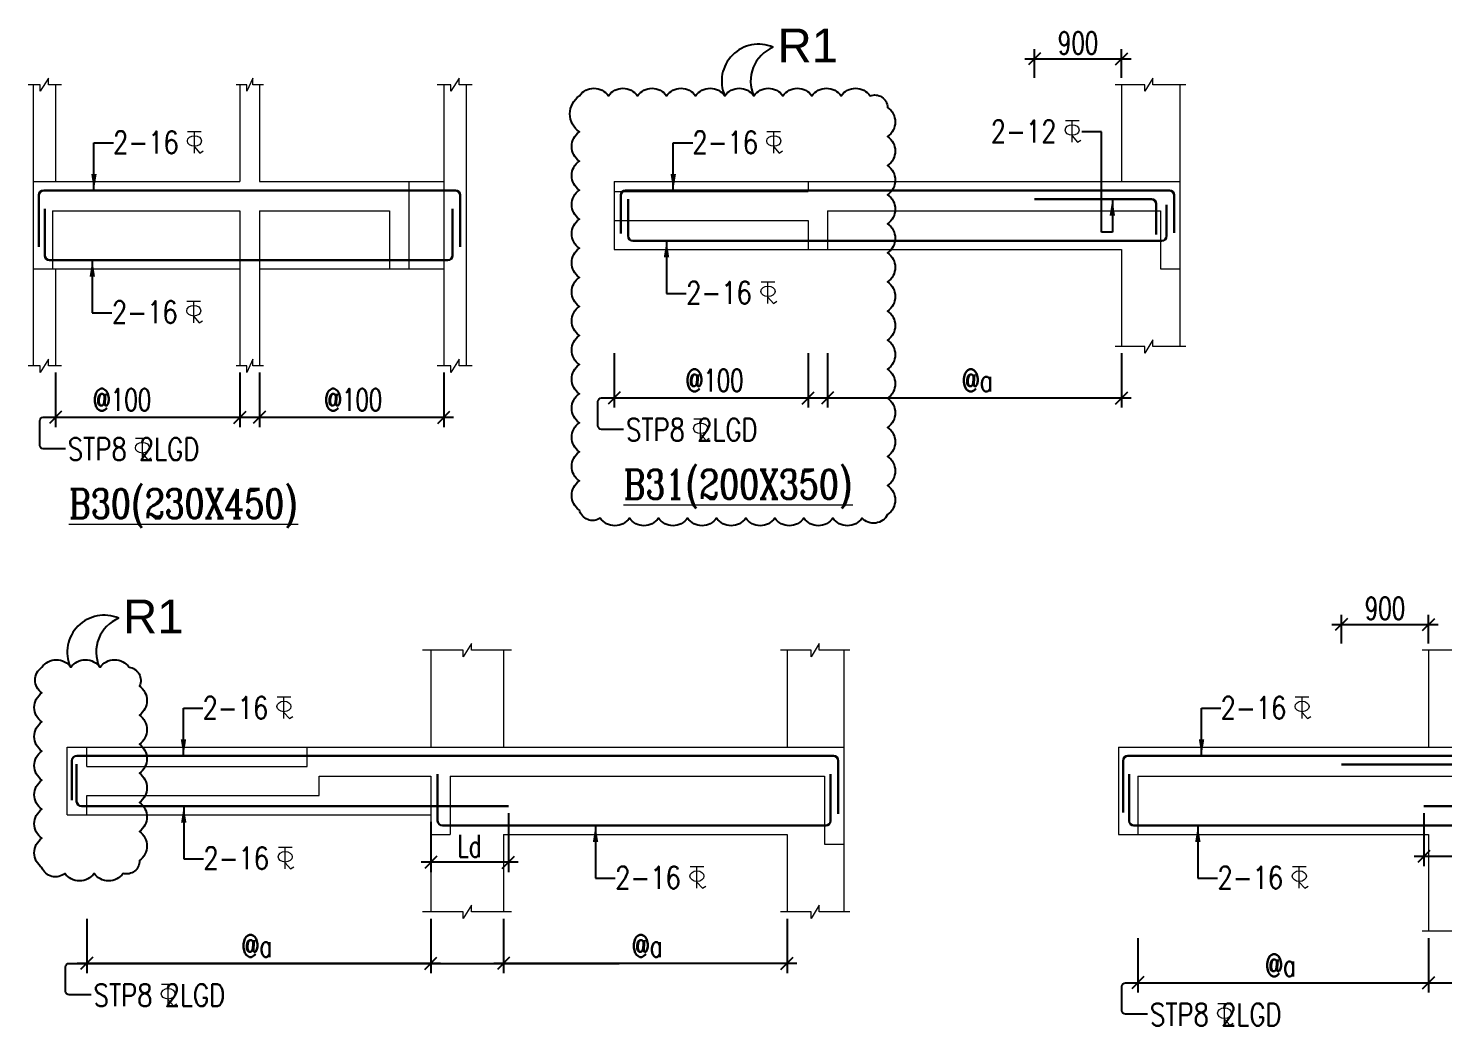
# Model space of a CAD drawing. Header units: millimetres. Extents: x 1255966 to 1543012, y 318612 to 465611.
# Drawn here: x 1479967 to 1494569, y 341058 to 351346 of the extents above; entities that cross this region are included whole.
import ezdxf

# ---------------------------------------------------------------- set-up
doc = ezdxf.new("R2010")
doc.units = ezdxf.units.MM
doc.header["$LTSCALE"] = 500
doc.header["$MEASUREMENT"] = 0
doc.header["$PDMODE"] = 34
doc.layers.get('Defpoints').update_dxf_attribs({"lineweight": 0})
for name, color, linetype, lineweight in [('BEAM ELE', 2, 'Continuous', 15), ('DIM', 1, 'Continuous', 20), ('TAXT', 3, 'Continuous', 15), ('TEXT', 7, 'Continuous', 13), ('TEXT2', 3, 'Continuous', 15), ('TOWER AREA BEAM..', 3, 'Continuous', 20)]:
    doc.layers.add(name, color=color, linetype=linetype, lineweight=lineweight)
for name, color, linetype in [('CLOUD', 95, 'Continuous'), ('D', 10, 'Continuous'), ('ST DIM.', 1, 'Continuous'), ('STEEL', 1, 'Continuous')]:
    doc.layers.add(name, color=color, linetype=linetype)
doc.styles.add('2MM', font='romans.shx', dxfattribs={"width": 0.7})
doc.styles.add('3mm', font='arial.ttf')
doc.styles.add('BHTESHT$0$HSCC2', font='romanc.shx')
doc.styles.add('haider', font='romans.shx')
doc.dimstyles.new('SHUIB MOD.', dxfattribs={"dimtxt": 230, "dimasz": 130, "dimexe": 100, "dimexo": 70, "dimgap": 50, "dimtad": 2, "dimdec": 0, "dimzin": 4, "dimdsep": 46, "dimtxsty": '2MM', "dimblk": 'OBLIQUE', "dimcen": 0.09, "dimdle": 100, "dimclrd": 1, "dimclre": 1, "dimclrt": 3, "dimadec": 0, "dimazin": 0, "dimtfac": 1, "dimtdec": 0, "dimtix": 1, "dimtmove": 2, "dimatfit": 3, "dimfxl": 100, "dimtolj": 1, "dimlwd": -1, "dimarcsym": 0})

# ---------------------------------------------------------------- blocks, each defined once
blk = doc.blocks.new('_Oblique')
at = {"color": 0, "linetype": 'ByBlock', "lineweight": -2}
blk.add_line((-0.5, -0.5), (0.5, 0.5), dxfattribs=at)
blk = doc.blocks.new('A$C76682FD6')
at = {"layer": 'TEXT', "color": 3, "ltscale": 0.2}
for p, q in [((143, 219), (2, 219)), ((72, 0), (72, 219)), ((72, 63), (128, 0)), ((128, 0), (162, 21))]:
    blk.add_line(p, q, dxfattribs=at)
blk.add_ellipse((72, 124), major_axis=(72.3, 0), ratio=0.753223, dxfattribs=at)
blk = doc.blocks.new('*D448')
at = {"layer": 'Defpoints', "color": 0, "ltscale": 100, "transparency": 16777216}
for p in [(1488211, 348064, 6), (1491246, 348064, 6), (1491246, 347533)]:
    blk.add_point(p, dxfattribs=at)
at = {"layer": 'ST DIM.', "color": 1, "lineweight": -2, "ltscale": 100, "transparency": 16777216}
for p, q in [((1488211, 347994), (1488211, 347433)), ((1491246, 347994), (1491246, 347433))]:
    blk.add_line(p, q, dxfattribs=at)
at = {"layer": 'ST DIM.', "color": 1, "ltscale": 100, "transparency": 16777216}
blk.add_line((1488111, 347533), (1491346, 347533), dxfattribs=at)
at = {"layer": 'ST DIM.', "color": 1, "ltscale": 100, "transparency": 16777216, "xscale": 125, "yscale": 125, "zscale": 125, "rotation": 180}
blk.add_blockref('_Oblique', (1488211, 347533), dxfattribs=at)
at = {"layer": 'ST DIM.', "color": 1, "ltscale": 100, "transparency": 16777216, "xscale": 125, "yscale": 125, "zscale": 125}
blk.add_blockref('_Oblique', (1491246, 347533), dxfattribs=at)
at = {"layer": 'ST DIM.', "color": 3, "ltscale": 100, "transparency": 16777216, "insert": (1489757, 347714), "char_height": 230, "attachment_point": 5, "style": '2MM'}
blk.add_mtext('\\A1;@a', dxfattribs=at)
blk = doc.blocks.new('*D457')
at = {"layer": 'Defpoints', "color": 0, "ltscale": 100, "transparency": 16777216}
for p in [(1484869, 342231, 6), (1487794, 342231, 6), (1487794, 341701)]:
    blk.add_point(p, dxfattribs=at)
at = {"layer": 'ST DIM.', "color": 1, "lineweight": -2, "ltscale": 100, "transparency": 16777216}
for p, q in [((1484869, 342161), (1484869, 341601)), ((1487794, 342161), (1487794, 341601))]:
    blk.add_line(p, q, dxfattribs=at)
at = {"layer": 'ST DIM.', "color": 1, "ltscale": 100, "transparency": 16777216}
blk.add_line((1484769, 341701), (1487894, 341701), dxfattribs=at)
at = {"layer": 'ST DIM.', "color": 1, "ltscale": 100, "transparency": 16777216, "xscale": 125, "yscale": 125, "zscale": 125, "rotation": 180}
blk.add_blockref('_Oblique', (1484869, 341701), dxfattribs=at)
at = {"layer": 'ST DIM.', "color": 1, "ltscale": 100, "transparency": 16777216, "xscale": 125, "yscale": 125, "zscale": 125}
blk.add_blockref('_Oblique', (1487794, 341701), dxfattribs=at)
at = {"layer": 'ST DIM.', "color": 3, "ltscale": 100, "transparency": 16777216, "insert": (1486352, 341881), "char_height": 230, "attachment_point": 5, "style": '2MM'}
blk.add_mtext('\\A1;@a', dxfattribs=at)
blk = doc.blocks.new('*D518')
at = {"layer": 'Defpoints', "color": 0, "ltscale": 100, "transparency": 16777216}
for p in [(1480248, 347864, 6), (1482150, 347864, 6), (1482150, 347333)]:
    blk.add_point(p, dxfattribs=at)
at = {"layer": 'ST DIM.', "color": 1, "lineweight": -2, "ltscale": 100, "transparency": 16777216}
for p, q in [((1480248, 347794), (1480248, 347233)), ((1482150, 347794), (1482150, 347233))]:
    blk.add_line(p, q, dxfattribs=at)
at = {"layer": 'ST DIM.', "color": 1, "ltscale": 100, "transparency": 16777216}
blk.add_line((1480148, 347333), (1482250, 347333), dxfattribs=at)
at = {"layer": 'ST DIM.', "color": 1, "ltscale": 100, "transparency": 16777216, "xscale": 125, "yscale": 125, "zscale": 125, "rotation": 180}
blk.add_blockref('_Oblique', (1480248, 347333), dxfattribs=at)
at = {"layer": 'ST DIM.', "color": 1, "ltscale": 100, "transparency": 16777216, "xscale": 125, "yscale": 125, "zscale": 125}
blk.add_blockref('_Oblique', (1482150, 347333), dxfattribs=at)
at = {"layer": 'ST DIM.', "color": 3, "ltscale": 100, "transparency": 16777216, "insert": (1480933, 347514), "char_height": 230, "attachment_point": 5, "style": '2MM'}
blk.add_mtext('\\A1;@100', dxfattribs=at)
blk = doc.blocks.new('*D519')
at = {"layer": 'Defpoints', "color": 0, "ltscale": 100, "transparency": 16777216}
for p in [(1482350, 347864, 6), (1484253, 347864, 6), (1484253, 347333)]:
    blk.add_point(p, dxfattribs=at)
at = {"layer": 'ST DIM.', "color": 1, "lineweight": -2, "ltscale": 100, "transparency": 16777216}
for p, q in [((1482350, 347794), (1482350, 347233)), ((1484253, 347794), (1484253, 347233))]:
    blk.add_line(p, q, dxfattribs=at)
at = {"layer": 'ST DIM.', "color": 1, "ltscale": 100, "transparency": 16777216}
blk.add_line((1482250, 347333), (1484353, 347333), dxfattribs=at)
at = {"layer": 'ST DIM.', "color": 1, "ltscale": 100, "transparency": 16777216, "xscale": 125, "yscale": 125, "zscale": 125, "rotation": 180}
blk.add_blockref('_Oblique', (1482350, 347333), dxfattribs=at)
at = {"layer": 'ST DIM.', "color": 1, "ltscale": 100, "transparency": 16777216, "xscale": 125, "yscale": 125, "zscale": 125}
blk.add_blockref('_Oblique', (1484253, 347333), dxfattribs=at)
at = {"layer": 'ST DIM.', "color": 3, "ltscale": 100, "transparency": 16777216, "insert": (1483318, 347514), "char_height": 230, "attachment_point": 5, "style": '2MM'}
blk.add_mtext('\\A1;@100', dxfattribs=at)
blk = doc.blocks.new('*D520')
at = {"layer": 'Defpoints', "color": 0, "ltscale": 100, "transparency": 16777216}
for p in [(1486011, 348064, 6), (1488011, 348064, 6), (1488011, 347533)]:
    blk.add_point(p, dxfattribs=at)
at = {"layer": 'ST DIM.', "color": 1, "lineweight": -2, "ltscale": 100, "transparency": 16777216}
for p, q in [((1486011, 347994), (1486011, 347433)), ((1488011, 347994), (1488011, 347433))]:
    blk.add_line(p, q, dxfattribs=at)
at = {"layer": 'ST DIM.', "color": 1, "ltscale": 100, "transparency": 16777216}
blk.add_line((1485911, 347533), (1488111, 347533), dxfattribs=at)
at = {"layer": 'ST DIM.', "color": 1, "ltscale": 100, "transparency": 16777216, "xscale": 125, "yscale": 125, "zscale": 125, "rotation": 180}
blk.add_blockref('_Oblique', (1486011, 347533), dxfattribs=at)
at = {"layer": 'ST DIM.', "color": 1, "ltscale": 100, "transparency": 16777216, "xscale": 125, "yscale": 125, "zscale": 125}
blk.add_blockref('_Oblique', (1488011, 347533), dxfattribs=at)
at = {"layer": 'ST DIM.', "color": 3, "ltscale": 100, "transparency": 16777216, "insert": (1487046, 347714), "char_height": 230, "attachment_point": 5, "style": '2MM'}
blk.add_mtext('\\A1;@100', dxfattribs=at)
blk = doc.blocks.new('*D526')
at = {"layer": 'Defpoints', "color": 0, "ltscale": 100, "transparency": 16777216}
for p in [(1480569, 342231, 6), (1484119, 342231, 6), (1484119, 341701)]:
    blk.add_point(p, dxfattribs=at)
at = {"layer": 'ST DIM.', "color": 1, "lineweight": -2, "ltscale": 100, "transparency": 16777216}
for p, q in [((1480569, 342161), (1480569, 341601)), ((1484119, 342161), (1484119, 341601))]:
    blk.add_line(p, q, dxfattribs=at)
at = {"layer": 'ST DIM.', "color": 1, "ltscale": 100, "transparency": 16777216}
blk.add_line((1480469, 341701), (1484219, 341701), dxfattribs=at)
at = {"layer": 'ST DIM.', "color": 1, "ltscale": 100, "transparency": 16777216, "xscale": 125, "yscale": 125, "zscale": 125, "rotation": 180}
blk.add_blockref('_Oblique', (1480569, 341701), dxfattribs=at)
at = {"layer": 'ST DIM.', "color": 1, "ltscale": 100, "transparency": 16777216, "xscale": 125, "yscale": 125, "zscale": 125}
blk.add_blockref('_Oblique', (1484119, 341701), dxfattribs=at)
at = {"layer": 'ST DIM.', "color": 3, "ltscale": 100, "transparency": 16777216, "insert": (1482325, 341881), "char_height": 230, "attachment_point": 5, "style": '2MM'}
blk.add_mtext('\\A1;@a', dxfattribs=at)
blk = doc.blocks.new('*D561')
at = {"layer": 'Defpoints', "color": 0, "ltscale": 100, "transparency": 16777216}
for p in [(1491246, 351030), (1490346, 350764), (1491246, 350764)]:
    blk.add_point(p, dxfattribs=at)
at = {"layer": 'ST DIM.', "color": 1, "lineweight": -2, "ltscale": 100, "transparency": 16777216}
for p, q in [((1490346, 350834), (1490346, 351130)), ((1491246, 350834), (1491246, 351130))]:
    blk.add_line(p, q, dxfattribs=at)
at = {"layer": 'ST DIM.', "color": 1, "ltscale": 100, "transparency": 16777216}
blk.add_line((1490246, 351030), (1491346, 351030), dxfattribs=at)
at = {"layer": 'ST DIM.', "color": 1, "ltscale": 100, "transparency": 16777216, "xscale": 125, "yscale": 125, "zscale": 125, "rotation": 180}
blk.add_blockref('_Oblique', (1490346, 351030), dxfattribs=at)
at = {"layer": 'ST DIM.', "color": 1, "ltscale": 100, "transparency": 16777216, "xscale": 125, "yscale": 125, "zscale": 125}
blk.add_blockref('_Oblique', (1491246, 351030), dxfattribs=at)
at = {"layer": 'ST DIM.', "color": 3, "ltscale": 100, "transparency": 16777216, "insert": (1490796, 351195), "char_height": 230, "attachment_point": 5, "style": '2MM'}
blk.add_mtext('\\A1;900', dxfattribs=at)
blk = doc.blocks.new('*D565')
at = {"layer": 'Defpoints', "color": 0, "ltscale": 100, "transparency": 16777216}
for p in [(1484919, 343321), (1484119, 343231), (1484119, 342743)]:
    blk.add_point(p, dxfattribs=at)
at = {"layer": 'ST DIM.', "color": 1, "lineweight": -2, "ltscale": 100, "transparency": 16777216}
for p, q in [((1484119, 343161), (1484119, 342643)), ((1484919, 343251), (1484919, 342643))]:
    blk.add_line(p, q, dxfattribs=at)
at = {"layer": 'ST DIM.', "color": 1, "ltscale": 100, "transparency": 16777216}
blk.add_line((1485019, 342743), (1484019, 342743), dxfattribs=at)
at = {"layer": 'ST DIM.', "color": 1, "ltscale": 100, "transparency": 16777216, "xscale": 125, "yscale": 125, "zscale": 125, "rotation": 180}
blk.add_blockref('_Oblique', (1484119, 342743), dxfattribs=at)
at = {"layer": 'ST DIM.', "color": 1, "ltscale": 100, "transparency": 16777216, "xscale": 125, "yscale": 125, "zscale": 125}
blk.add_blockref('_Oblique', (1484919, 342743), dxfattribs=at)
at = {"layer": 'ST DIM.', "color": 3, "ltscale": 100, "transparency": 16777216, "insert": (1484519, 342910), "char_height": 230, "attachment_point": 5, "style": '2MM'}
blk.add_mtext('\\A1;Ld', dxfattribs=at)
blk = doc.blocks.new('*D671')
at = {"layer": 'Defpoints', "color": 0, "ltscale": 100, "transparency": 16777216}
for p in [(1491412, 342031, 6), (1494413, 342031, 6), (1494413, 341501)]:
    blk.add_point(p, dxfattribs=at)
at = {"layer": 'ST DIM.', "color": 1, "lineweight": -2, "ltscale": 100, "transparency": 16777216}
for p, q in [((1491412, 341961), (1491412, 341401)), ((1494413, 341961), (1494413, 341401))]:
    blk.add_line(p, q, dxfattribs=at)
at = {"layer": 'ST DIM.', "color": 1, "ltscale": 100, "transparency": 16777216}
blk.add_line((1491312, 341501), (1494513, 341501), dxfattribs=at)
at = {"layer": 'ST DIM.', "color": 1, "ltscale": 100, "transparency": 16777216, "xscale": 125, "yscale": 125, "zscale": 125, "rotation": 180}
blk.add_blockref('_Oblique', (1491412, 341501), dxfattribs=at)
at = {"layer": 'ST DIM.', "color": 1, "ltscale": 100, "transparency": 16777216, "xscale": 125, "yscale": 125, "zscale": 125}
blk.add_blockref('_Oblique', (1494413, 341501), dxfattribs=at)
at = {"layer": 'ST DIM.', "color": 3, "ltscale": 100, "transparency": 16777216, "insert": (1492884, 341681), "char_height": 230, "attachment_point": 5, "style": '2MM'}
blk.add_mtext('\\A1;@a', dxfattribs=at)
blk = doc.blocks.new('*D604')
at = {"layer": 'Defpoints', "color": 0, "ltscale": 100, "transparency": 16777216}
for p in [(1494413, 345197), (1493513, 344931), (1494413, 344931)]:
    blk.add_point(p, dxfattribs=at)
at = {"layer": 'ST DIM.', "color": 1, "ltscale": 100, "transparency": 16777216}
blk.add_line((1493413, 345197), (1494513, 345197), dxfattribs=at)
at = {"layer": 'ST DIM.', "color": 1, "lineweight": -2, "ltscale": 100, "transparency": 16777216}
for p, q in [((1493513, 345001), (1493513, 345297)), ((1494413, 345001), (1494413, 345297))]:
    blk.add_line(p, q, dxfattribs=at)
at = {"layer": 'ST DIM.', "color": 1, "ltscale": 100, "transparency": 16777216, "xscale": 125, "yscale": 125, "zscale": 125, "rotation": 180}
blk.add_blockref('_Oblique', (1493513, 345197), dxfattribs=at)
at = {"layer": 'ST DIM.', "color": 1, "ltscale": 100, "transparency": 16777216, "xscale": 125, "yscale": 125, "zscale": 125}
blk.add_blockref('_Oblique', (1494413, 345197), dxfattribs=at)
at = {"layer": 'ST DIM.', "color": 3, "ltscale": 100, "transparency": 16777216, "insert": (1493963, 345362), "char_height": 230, "attachment_point": 5, "style": '2MM'}
blk.add_mtext('\\A1;900', dxfattribs=at)
blk = doc.blocks.new('*D605')
at = {"layer": 'Defpoints', "color": 0, "ltscale": 100, "transparency": 16777216}
for p in [(1494364, 343321), (1495163, 343231, 1457780), (1494364, 342802)]:
    blk.add_point(p, dxfattribs=at)
at = {"layer": 'ST DIM.', "color": 1, "lineweight": -2, "ltscale": 100, "transparency": 16777216}
for p, q in [((1494364, 343251), (1494364, 342702)), ((1495163, 343161), (1495163, 342702))]:
    blk.add_line(p, q, dxfattribs=at)
at = {"layer": 'ST DIM.', "color": 1, "ltscale": 100, "transparency": 16777216}
blk.add_line((1495263, 342802), (1494264, 342802), dxfattribs=at)
at = {"layer": 'ST DIM.', "color": 1, "ltscale": 100, "transparency": 16777216, "xscale": 125, "yscale": 125, "zscale": 125, "rotation": 180}
blk.add_blockref('_Oblique', (1494364, 342802), dxfattribs=at)
at = {"layer": 'ST DIM.', "color": 1, "ltscale": 100, "transparency": 16777216, "xscale": 125, "yscale": 125, "zscale": 125}
blk.add_blockref('_Oblique', (1495163, 342802), dxfattribs=at)
at = {"layer": 'ST DIM.', "color": 3, "ltscale": 100, "transparency": 16777216, "insert": (1494763, 342637), "char_height": 230, "attachment_point": 5, "style": '2MM'}
blk.add_mtext('\\A1;Ld', dxfattribs=at)

msp = doc.modelspace()

# ---------------------------------------------------------------- linework, layer by layer
at = {"layer": 'BEAM ELE', "color": 3}
for points in [[(1480310.3, 350763.9), (1480174.9, 350763.9), (1480174.9, 350832.6), (1480090.3, 350695.9), (1480090.3, 350763.9), (1479966.6, 350763.9)], [(1482394.3, 350763.9), (1482284, 350763.9), (1482284, 350832.6), (1482220.9, 350695.9), (1482220.9, 350763.9), (1482111.3, 350763.9)], [(1484545.3, 350763.9), (1484410.4, 350763.9), (1484410.4, 350832.6), (1484325.8, 350695.9), (1484325.8, 350763.9), (1484184.1, 350763.9)], [(1491908.2, 350763.9), (1491568.1, 350763.9), (1491568.1, 350832.6), (1491483.6, 350695.9), (1491483.6, 350763.9), (1491179.5, 350763.9)], [(1491908.2, 348063.9), (1491568.1, 348063.9), (1491568.1, 348132.6), (1491483.6, 347995.9), (1491483.6, 348063.9), (1491179.5, 348063.9)], [(1480310.3, 347863.9), (1480174.9, 347863.9), (1480174.9, 347932.6), (1480090.3, 347795.9), (1480090.3, 347863.9), (1479966.6, 347863.9)], [(1482394.3, 347863.9), (1482284, 347863.9), (1482284, 347932.6), (1482220.9, 347795.9), (1482220.9, 347863.9), (1482111.3, 347863.9)], [(1484545.3, 347863.9), (1484410.4, 347863.9), (1484410.4, 347932.6), (1484325.8, 347795.9), (1484325.8, 347863.9), (1484184.1, 347863.9)], [(1484952, 344931.4), (1484537.7, 344931.4), (1484537.7, 345000), (1484453.1, 344863.3), (1484453.1, 344931.4), (1484033.8, 344931.4)], [(1488441.6, 344931.4), (1488127.2, 344931.4), (1488127.2, 345000), (1488042.7, 344863.3), (1488042.7, 344931.4), (1487727.7, 344931.4)], [(1495225.4, 344931.4), (1494852.6, 344931.4), (1494852.6, 345000), (1494768, 344863.3), (1494768, 344931.4), (1494346.6, 344931.4)], [(1484952, 342231.4), (1484537.7, 342231.4), (1484537.7, 342300), (1484453.1, 342163.3), (1484453.1, 342231.4), (1484033.8, 342231.4)], [(1488441.6, 342231.4), (1488127.2, 342231.4), (1488127.2, 342300), (1488042.7, 342163.3), (1488042.7, 342231.4), (1487727.7, 342231.4)], [(1495225.4, 342031.4), (1494852.6, 342031.4), (1494852.6, 342100), (1494768, 341963.3), (1494768, 342031.4), (1494346.6, 342031.4)]]:
    msp.add_lwpolyline(points, dxfattribs=at)
at = {"layer": 'CLOUD', "color": 1}
for points in [[(1485651.3, 350649.2, -0.5205671), (1485951.3, 350649.2, -0.5205671), (1486251.3, 350649.2, -0.5205671), (1486551.3, 350649.2, -0.5205671), (1486851.3, 350649.2, -0.5205671), (1487151.3, 350649.2, -0.5205671), (1487451.3, 350649.2, -0.5205671), (1487751.3, 350649.2, -0.5205671), (1488051.3, 350649.2, -0.5205671), (1488351.3, 350649.2, -0.5205671), (1488651.3, 350649.2, -0.5205671), (1488831.5, 350529.5, -0.5205671), (1488831.5, 350229.5, -0.5205671), (1488831.5, 349929.5, -0.5205671), (1488831.5, 349629.5, -0.5205671), (1488831.5, 349329.5, -0.5205671), (1488831.5, 349029.5, -0.5205671), (1488831.5, 348729.5, -0.5205671), (1488831.5, 348429.5, -0.5205671), (1488831.5, 348129.5, -0.5205671), (1488831.5, 347829.5, -0.5205671), (1488831.5, 347529.5, -0.5205671), (1488831.5, 347229.5, -0.5205671), (1488831.5, 346929.5, -0.5205671), (1488831.5, 346629.5, -0.5205671), (1488831.5, 346329.5, -0.5205671), (1488567.7, 346293.3, -0.5205671), (1488267.7, 346293.3, -0.5205671), (1487967.7, 346293.3, -0.5205671), (1487667.7, 346293.3, -0.5205671), (1487367.7, 346293.3, -0.5205671), (1487067.7, 346293.3, -0.5205671), (1486767.7, 346293.3, -0.5205671), (1486467.7, 346293.3, -0.5205671), (1486167.7, 346293.3, -0.5205671), (1485867.7, 346293.3, -0.5205671), (1485651.3, 346376.9, -0.5205671), (1485651.3, 346676.9, -0.5205671), (1485651.3, 346976.9, -0.5205671), (1485651.3, 347276.9, -0.5205671), (1485651.3, 347576.9, -0.5205671), (1485651.3, 347876.9, -0.5205671), (1485651.3, 348176.9, -0.5205671), (1485651.3, 348476.9, -0.5205671), (1485651.3, 348776.9, -0.5205671), (1485651.3, 349076.9, -0.5205671), (1485651.3, 349376.9, -0.5205671), (1485651.3, 349676.9, -0.5205671), (1485651.3, 349976.9, -0.5205671), (1485651.3, 350276.9, -0.5205671)], [(1480106.3, 344754.9, -0.5205671), (1480406.3, 344754.9, -0.5205671), (1480706.3, 344754.9, -0.5205671), (1481006.3, 344754.9, -0.5205671), (1481112.7, 344561.3, -0.5205671), (1481112.7, 344261.3, -0.5205671), (1481112.7, 343961.3, -0.5205671), (1481112.7, 343661.3, -0.5205671), (1481112.7, 343361.3, -0.5205671), (1481112.7, 343061.3, -0.5205671), (1481112.7, 342761.3, -0.5205671), (1480944.9, 342629.1, -0.5205671), (1480644.9, 342629.1, -0.5205671), (1480344.9, 342629.1, -0.5205671), (1480106.3, 342690.6, -0.5205671), (1480106.3, 342990.6, -0.5205671), (1480106.3, 343290.6, -0.5205671), (1480106.3, 343590.6, -0.5205671), (1480106.3, 343890.6, -0.5205671), (1480106.3, 344190.6, -0.5205671), (1480106.3, 344490.6, -0.5205671)]]:
    msp.add_lwpolyline(points, format="xyb", close=True, dxfattribs=at)
at = {"layer": 'CLOUD', "color": 1, "ltscale": 10}
for centre, radius, start, end in [((1487500.2, 350800.8), 380.4, 66.60145, 203.48553), ((1487794.1, 350802.6), 375.6, 112.36271, 204.10067), ((1480747.9, 344910.8), 380.4, 66.60145, 203.48553), ((1481041.9, 344912.5), 375.6, 112.36271, 204.10067)]:
    msp.add_arc(centre, radius, start, end, dxfattribs=at)
at = {"layer": 'ST DIM.'}
for points in [[(1486107.8, 347208.2), (1485879.5, 347208.2, -0.4142136), (1485843.7, 347244), (1485843.7, 347497.6, -0.4142136), (1485879.5, 347533.4), (1488389, 347533.4)], [(1480348.9, 347008.2), (1480120.6, 347008.2, -0.4142136), (1480084.8, 347044), (1480084.8, 347297.6, -0.4142136), (1480120.6, 347333.4), (1484267.8, 347333.4)], [(1480615, 341375.7), (1480386.6, 341375.7, -0.4142136), (1480350.8, 341411.5), (1480350.8, 341665, -0.4142136), (1480386.6, 341700.8), (1486063.2, 341700.8)], [(1491513.1, 341175.7), (1491284.7, 341175.7, -0.4142136), (1491249, 341211.5), (1491249, 341465, -0.4142136), (1491284.7, 341500.8), (1500637.3, 341500.8)]]:
    msp.add_lwpolyline(points, format="xyb", dxfattribs=at)
at = {"layer": 'STEEL', "color": 4, "lineweight": 30, "ltscale": 10}
for p, q in [((1480075.2, 349090.2), (1480075.2, 349623.9)), ((1480125.2, 349673.9), (1484372.6, 349673.9)), ((1484422.4, 349090.2), (1484422.4, 349623.9)), ((1486079.2, 349229.7), (1486079.2, 349623.9)), ((1486129.2, 349673.9), (1491738.6, 349673.9)), ((1486153.6, 349203.9), (1486153.6, 349585.1)), ((1490345.6, 349583.9), (1491552.9, 349583.9)), ((1491788.4, 349236.9), (1491788.4, 349623.9)), ((1480136, 349003.9), (1480136, 349485)), ((1484344.3, 349003.9), (1484344.3, 349485)), ((1491602.8, 349220.6), (1491602.8, 349533.9)), ((1491710.3, 349203.9), (1491710.3, 349524.9)), ((1486203.6, 349153.9), (1491660.3, 349153.9)), ((1480186, 348953.9), (1484294.3, 348953.9)), ((1480416.6, 343384), (1480416.6, 343791.4)), ((1480465.4, 343371.4), (1480465.4, 343754.1)), ((1480466.6, 343841.4), (1488272, 343841.4)), ((1488321.8, 343244.6), (1488321.8, 343791.4)), ((1491261.4, 343257.6), (1491261.4, 343791.4)), ((1491311.4, 343841.4), (1503133.6, 343841.4)), ((1493512.7, 343751.4), (1496362.7, 343751.4)), ((1484189.7, 343171.4), (1484189.7, 343652.4)), ((1488243.7, 343171.4), (1488243.7, 343652.4)), ((1491322.5, 343171.4), (1491322.5, 343652.4)), ((1480515.4, 343321.4), (1484918.9, 343321.4)), ((1494363.6, 343321.4), (1500092.8, 343321.4)), ((1484239.7, 343121.4), (1488193.7, 343121.4)), ((1491372.5, 343121.4), (1495015.1, 343121.4))]:
    msp.add_line(p, q, dxfattribs=at)
for centre, start, end in [((1480125.2, 349623.9), 90, 180), ((1484372.4, 349623.9), 0, 90), ((1486129.2, 349623.9), 90, 180), ((1491552.8, 349533.9), 0, 90), ((1491738.4, 349623.9), 0, 90), ((1486203.6, 349203.9), 180, 270), ((1491660.3, 349203.9), 270, 0), ((1480186, 349003.9), 180, 270), ((1484294.3, 349003.9), 270, 0), ((1480466.6, 343791.4), 90, 180), ((1488271.8, 343791.4), 0, 90), ((1491311.4, 343791.4), 90, 180), ((1480515.4, 343371.4), 180, 270), ((1484239.7, 343171.4), 180, 270), ((1488193.7, 343171.4), 270, 0), ((1491372.5, 343171.4), 180, 270)]:
    msp.add_arc(centre, 50, start, end, dxfattribs=at)
at = {"layer": 'TOWER AREA BEAM..'}
for p, q in [((1480017.7, 350763.9), (1480017.7, 347863.9)), ((1480247.7, 350763.9), (1480247.7, 349763.9)), ((1482150.2, 350763.9), (1482150.2, 349763.9)), ((1482350.2, 350763.9), (1482350.2, 349763.9)), ((1484252.7, 350763.9), (1484252.7, 349763.9)), ((1484482.7, 350763.9), (1484482.7, 347863.9)), ((1491245.6, 350763.9), (1491245.6, 349763.9)), ((1491845.6, 350763.9), (1491845.6, 349763.9)), ((1480017.7, 349763.9), (1482150.2, 349763.9)), ((1482350.2, 349763.9), (1484252.7, 349763.9)), ((1483892.7, 349763.9), (1483892.7, 348863.9)), ((1484252.7, 349763.9), (1484252.7, 347863.9)), ((1486010.8, 349763.9), (1486010.8, 349063.9)), ((1486010.8, 349763.9), (1491845.6, 349763.9)), ((1488010.8, 349763.9), (1488010.8, 349663.9)), ((1491845.6, 349763.9), (1491845.6, 348063.9)), ((1486010.8, 349663.9), (1488010.8, 349663.9)), ((1480217.7, 349463.9), (1480217.7, 348863.9)), ((1480217.7, 349463.9), (1482150.2, 349463.9)), ((1482150.2, 349463.9), (1482150.2, 347863.9)), ((1482350.2, 349463.9), (1482350.2, 347863.9)), ((1482350.2, 349463.9), (1483692.7, 349463.9)), ((1483692.7, 349463.9), (1483692.7, 348863.9)), ((1488210.8, 349463.9), (1488210.8, 349063.9)), ((1488210.8, 349463.9), (1491645.6, 349463.9)), ((1491645.6, 349463.9), (1491645.6, 348863.9)), ((1486010.8, 349363.9), (1488010.8, 349363.9)), ((1488010.8, 349363.9), (1488010.8, 349063.9)), ((1486010.8, 349063.9), (1491245.6, 349063.9)), ((1491245.6, 349063.9), (1491245.6, 348063.9)), ((1480017.7, 348863.9), (1482150.2, 348863.9)), ((1480247.7, 348863.9), (1480247.7, 347863.9)), ((1482350.2, 348863.9), (1484252.7, 348863.9)), ((1491645.6, 348863.9), (1491845.6, 348863.9)), ((1484118.9, 344931.4), (1484118.9, 343931.4)), ((1484868.9, 344931.4), (1484868.9, 343931.4)), ((1487793.8, 344931.4), (1487793.8, 343931.4)), ((1488378.9, 344931.4), (1488378.9, 343931.4)), ((1494412.7, 344931.4), (1494412.7, 343931.4)), ((1480368.9, 343931.4), (1488378.9, 343931.4)), ((1480368.9, 343231.4), (1480368.9, 343931.4)), ((1480568.9, 343731.4), (1480568.9, 343931.4)), ((1482843.9, 343731.4), (1482843.9, 343931.4)), ((1488378.9, 343931.4), (1488378.9, 342231.4)), ((1491212.7, 343931.4), (1503242.8, 343931.4)), ((1491212.7, 343931.4), (1491212.7, 343031.4)), ((1480568.9, 343731.4), (1482843.9, 343731.4)), ((1482968.9, 343631.4), (1484118.9, 343631.4)), ((1482968.9, 343431.4), (1482968.9, 343631.4)), ((1484118.9, 343631.4), (1484118.9, 342231.4)), ((1484318.9, 343631.4), (1484318.9, 343031.4)), ((1484318.9, 343631.4), (1488178.9, 343631.4)), ((1488178.9, 343631.4), (1488178.9, 342931.4)), ((1491412.7, 343631.4), (1494682.7, 343631.4)), ((1491412.7, 343631.4), (1491412.7, 343031.4)), ((1480568.9, 343431.4), (1482968.9, 343431.4)), ((1480568.9, 343231.4), (1480568.9, 343431.4)), ((1480368.9, 343231.4), (1484118.9, 343231.4)), ((1484118.9, 343031.4), (1484318.9, 343031.4)), ((1484868.9, 343031.4), (1484868.9, 342231.4)), ((1484868.9, 343031.4), (1487793.8, 343031.4)), ((1487793.8, 343031.4), (1487793.8, 342231.4)), ((1491212.7, 343031.4), (1494412.7, 343031.4)), ((1494412.7, 343031.4), (1494412.7, 342031.4)), ((1488178.9, 342931.4), (1488378.9, 342931.4))]:
    msp.add_line(p, q, dxfattribs=at)

# ---------------------------------------------------------------- block references
at = {"layer": 'DIM', "lineweight": 0}
for p in [(1490663.8, 350172.6), (1481608.5, 350059.4), (1487585.2, 350059.4), (1487525.6, 348508.6), (1481601.7, 348308.6), (1486830.3, 347095.5), (1481071.4, 346895.5), (1482532.1, 344226.9), (1493035, 344226.9), (1482545, 342676), (1486792.9, 342476), (1493007.2, 342476), (1481337.4, 341263), (1492235.6, 341063)]:
    msp.add_blockref('A$C76682FD6', p, dxfattribs=at)

# ---------------------------------------------------------------- texts
at = {"layer": 'CLOUD', "color": 1, "linetype": 'Continuous', "style": '3mm'}
for p in [(1487696, 350993.8), (1480943.7, 345103.7)]:
    msp.add_text('R1', height=350, dxfattribs=at).set_placement(p)
at = {"layer": 'TAXT', "style": 'BHTESHT$0$HSCC2', "width": 0.8}
for s, p in [('%%UB31(200X350)', (1486106.3, 346492.1)), ('%%UB30(230X450)', (1480385.9, 346292.1))]:
    msp.add_text(s, height=300, dxfattribs=at).set_placement(p)
at = {"layer": 'TEXT2', "color": 3, "style": 'haider', "width": 0.8}
for s, p in [('2-12', (1489895.8, 350167.5)), ('2-16', (1480840.4, 350054.3)), ('2-16', (1486817.2, 350054.3)), ('2-16', (1486753.2, 348503.4)), ('2-16', (1480829.3, 348303.4)), ('STP8 2LGD', (1486133.6, 347090.4)), ('STP8 2LGD', (1480374.7, 346890.4)), ('2-16', (1481764.1, 344221.7)), ('2-16', (1492267, 344221.7)), ('2-16', (1481772.6, 342670.9)), ('2-16', (1486020.6, 342470.9)), ('2-16', (1492234.9, 342470.9)), ('STP8 2LGD', (1480640.8, 341257.8)), ('STP8 2LGD', (1491538.9, 341057.8))]:
    msp.add_text(s, height=230, dxfattribs=at).set_placement(p)

# ---------------------------------------------------------------- dimensions: what is measured, and where the dimension line sits
at = {"layer": 'ST DIM.', "ltscale": 100}
for base, p1, p2, picture, middle in [((1491245.6, 351029.8), (1490345.6, 350763.9), (1491245.6, 350763.9), '*D561', (1490795.6, 351194.8)), ((1494412.7, 345197.3), (1493512.7, 344931.4), (1494412.7, 344931.4), '*D604', (1493962.7, 345362.3))]:
    dim = msp.add_linear_dim(base=base, p1=p1, p2=p2, dimstyle='SHUIB MOD.', override={"dimasz": 125}, dxfattribs=at)
    dim.commit()
    dim.dimension.update_dxf_attribs({"geometry": picture, "text_midpoint": middle})
for base, p1, p2, text, picture, middle in [((1488010.8, 347533.4, -6.3), (1486010.8, 348063.9), (1488010.8, 348063.9), '@100', '*D520', (1487045.6, 347713.8, -6.3)), ((1491245.6, 347533.4, -6.3), (1488210.8, 348063.9), (1491245.6, 348063.9), '@a', '*D448', (1489756.7, 347713.8, -6.3)), ((1482150.2, 347333.4, -6.3), (1480247.7, 347863.9), (1482150.2, 347863.9), '@100', '*D518', (1480932.9, 347513.8, -6.3)), ((1484252.7, 347333.4, -6.3), (1482350.2, 347863.9), (1484252.7, 347863.9), '@100', '*D519', (1483318.4, 347513.8, -6.3)), ((1484118.9, 342742.8), (1484918.9, 343321.4), (1484118.9, 343231.4), 'Ld', '*D565', (1484518.9, 342909.8)), ((1484118.9, 341700.8, -6.3), (1480568.9, 342231.4), (1484118.9, 342231.4), '@a', '*D526', (1482325.4, 341881.3, -6.3)), ((1487793.8, 341700.8, -6.3), (1484868.9, 342231.4), (1487793.8, 342231.4), '@a', '*D457', (1486351.6, 341881.3, -6.3)), ((1494412.7, 341500.8, -6.3), (1491411.8, 342031.4), (1494412.7, 342031.4), '@a', '*D671', (1492883.9, 341681.3, -6.3))]:
    dim = msp.add_linear_dim(base=base, p1=p1, p2=p2, text=text, dimstyle='SHUIB MOD.', override={"dimasz": 125}, dxfattribs=at)
    dim.commit()
    dim.dimension.update_dxf_attribs({"geometry": picture, "text_midpoint": middle, "dimtype": 160})
dim = msp.add_linear_dim(base=(1494363.6, 342802.2, -1457779.9), p1=(1495162.7, 343231.4), p2=(1494363.6, 343321.4, -1457779.9), text='Ld', dimstyle='SHUIB MOD.', override={"dimasz": 125}, dxfattribs=at)
dim.commit()
dim.dimension.update_dxf_attribs({"geometry": '*D605', "text_midpoint": (1494763.1, 342637.2, -1457779.9)})

# ---------------------------------------------------------------- leaders
at = {"layer": 'D', "linetype": 'Continuous'}
for points in [[(1480643.8, 349673.9), (1480643.8, 350163.9), (1480843.8, 350163.9)], [(1486620.5, 349673.9), (1486620.5, 350163.9), (1486820.5, 350163.9)], [(1491150.2, 349583.9), (1491150.2, 349241.5), (1491039, 349241.5), (1491039, 350277.1), (1490834.6, 350277.1)], [(1486550.8, 349153.9), (1486550.8, 348611.2), (1486752.8, 348611.2)], [(1480626.9, 348953.9), (1480626.9, 348411.2), (1480829, 348411.2)], [(1481567.4, 343841.4), (1481567.4, 344331.4), (1481767.4, 344331.4)], [(1492070.3, 343841.4), (1492070.3, 344331.4), (1492270.3, 344331.4)], [(1481570.2, 343321.4), (1481570.2, 342778.6), (1481772.3, 342778.6)], [(1485818.2, 343121.4), (1485818.2, 342578.6), (1486020.2, 342578.6)], [(1492032.5, 343121.4), (1492032.5, 342578.6), (1492234.5, 342578.6)]]:
    msp.add_leader(points, dimstyle='SHUIB MOD.', override={"dimasz": 170, "dimtad": 0}, dxfattribs=at)

doc.saveas('drawing.dxf')
